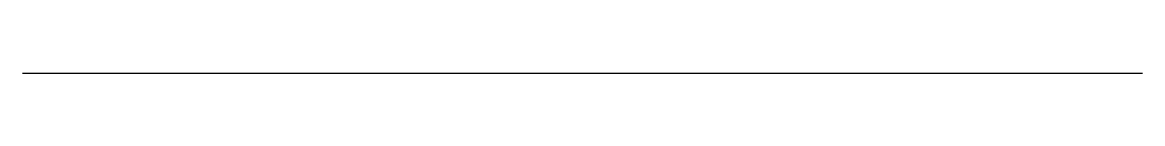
# Model space of a CAD drawing. Header units: centimetres. Extents: x 0 to 10, y 0 to 0.
import ezdxf

# ---------------------------------------------------------------- set-up
doc = ezdxf.new("R2010")
doc.units = ezdxf.units.CM

msp = doc.modelspace()

# ---------------------------------------------------------------- linework, layer by layer
msp.add_line((0, 0), (10, 0))

doc.saveas('drawing.dxf')
